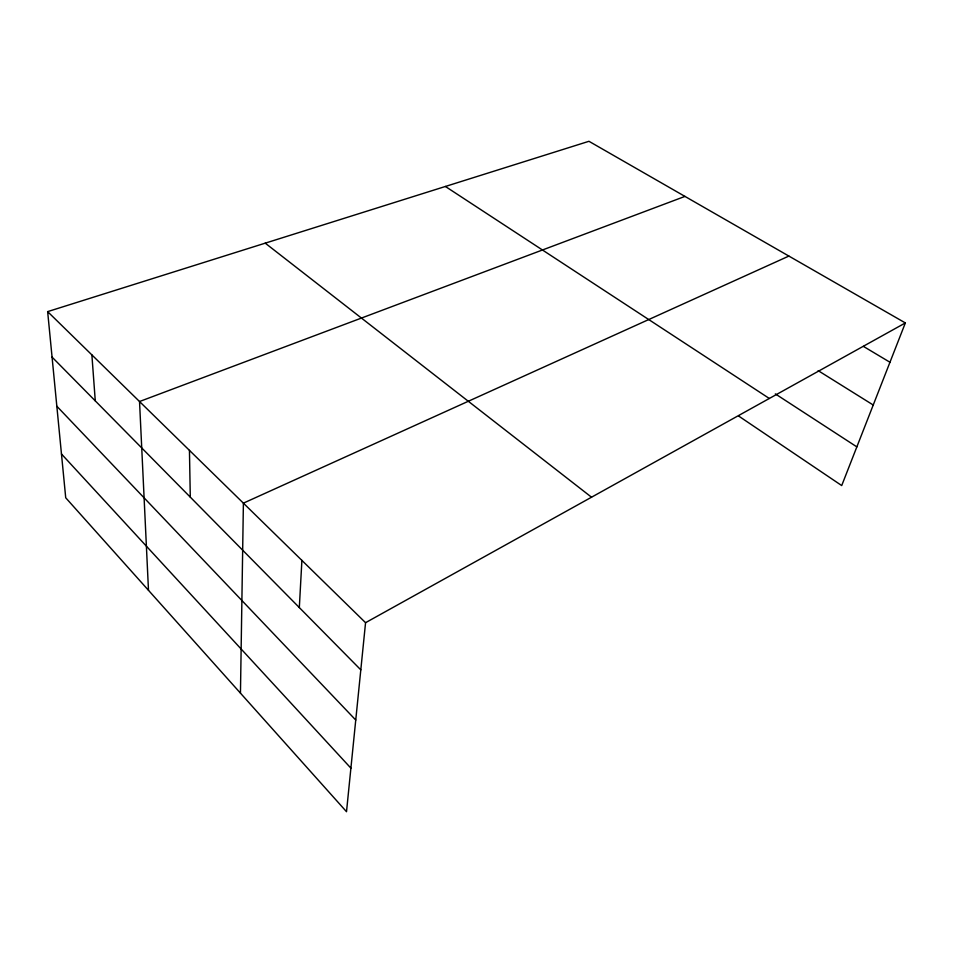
<?xml version="1.0" encoding="UTF-8"?>
<svg xmlns="http://www.w3.org/2000/svg" width="953" height="953" viewBox="0 0 953 953"><rect width="100%" height="100%" fill="white"/><g stroke="black" fill="none" stroke-linecap="round" stroke-linejoin="round"><path stroke-width="1.43" d="M240.454 693.129L243.396 503.148L788.881 256.071M299.325 607.573L301.898 560.388M47.65 311.619L365.559 622.69L346.511 811.706L65.721 497.788L47.65 311.619L588.954 141.294L905.35 322.936L841.713 485.565L738.789 416.139M365.559 622.69L905.35 322.936M684.957 196.401L139.531 401.523L148.489 590.324M863.394 346.38L889.971 362.259M818.174 370.646L873.234 405.013M775.325 393.887L856.854 446.886M445.396 186.466L769.321 398.473M265.232 243.158L591.527 497.204M52.07 357.113L360.806 669.852M56.835 406.228L355.755 720.051M61.468 453.985L350.907 768.166M91.881 354.897L95.276 400.891M189.444 450.364L190.29 497.132"/></g></svg>
